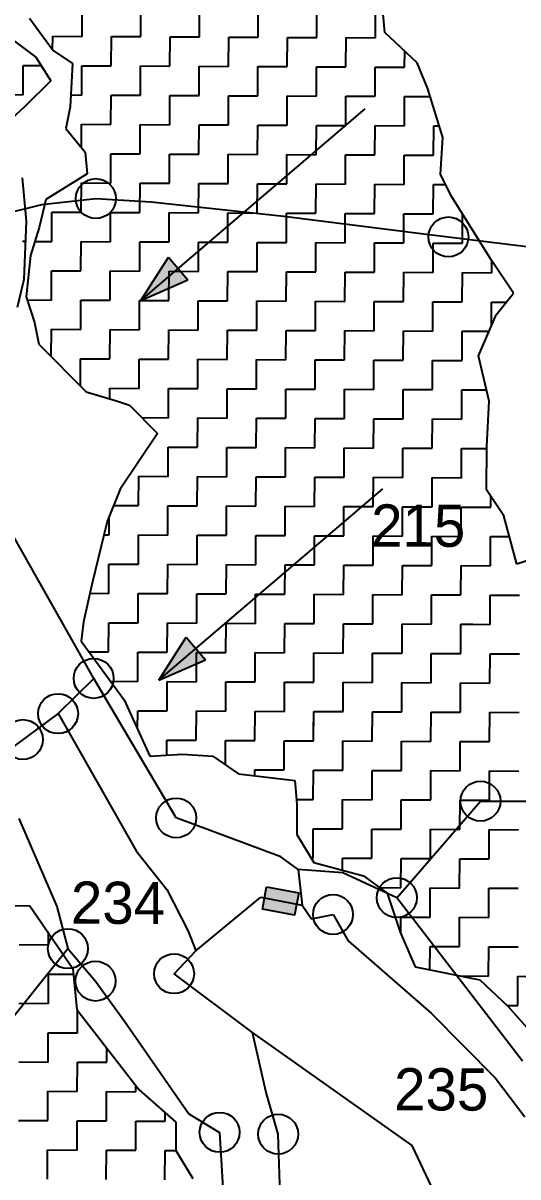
# Model space of a CAD drawing. Header units: metres. Extents: x 281411 to 286097, y 2026212 to 2030446.
# Drawn here: x 284424 to 284644, y 2029331 to 2029845 of the extents above; entities that cross this region are included whole.
import ezdxf
from ezdxf.enums import TextEntityAlignment as Align

# ---------------------------------------------------------------- set-up
doc = ezdxf.new("R2010")
doc.units = ezdxf.units.M
for name, color, linetype in [('POLY_HATCH', 12, 'Continuous'), ('POLY_PARCEL', 6, 'Continuous'), ('TEXT_PARCEL', 7, 'Continuous')]:
    doc.layers.add(name, color=color, linetype=linetype)
doc.styles.add('TEXT_MAP', font='')
doc.styles.get('TEXT_MAP').set_extended_font_data('Kruti Dev 050')

msp = doc.modelspace()

# ---------------------------------------------------------------- hatches: boundary and pattern name
h = msp.add_hatch(color=256)
h.paths.add_polyline_path([(284493.05, 2029735.29), (284488.72, 2029740.36), (284476.5, 2029721.14)])
h.paths.add_polyline_path([(284476.5, 2029721.14), (284497.38, 2029730.23), (284493.05, 2029735.29)])
h = msp.add_hatch(color=256)
h.paths.add_polyline_path([(284500.96, 2029566.18), (284496.63, 2029571.24), (284484.41, 2029552.03)])
h.paths.add_polyline_path([(284484.41, 2029552.03), (284505.29, 2029561.11), (284500.96, 2029566.18)])
msp.add_hatch(color=256).paths.add_polyline_path([(284544.82, 2029447.48), (284546.69, 2029457.35), (284532.42, 2029460.06), (284530.55, 2029450.19)])

# ---------------------------------------------------------------- linework, layer by layer
for points in [[(284476.5, 2029721.14), (284576.21, 2029806.4)], [(284476.5, 2029721.14), (284488.72, 2029740.36)], [(284488.72, 2029740.36), (284497.38, 2029730.23)], [(284476.5, 2029721.14), (284497.38, 2029730.23)], [(284484.41, 2029552.03), (284584.12, 2029637.29)], [(284484.41, 2029552.03), (284496.63, 2029571.24)], [(284496.63, 2029571.24), (284505.29, 2029561.11)], [(284484.41, 2029552.03), (284505.29, 2029561.11)]]:
    msp.add_lwpolyline(points)
msp.add_lwpolyline([(284532.42, 2029460.06), (284546.69, 2029457.35), (284544.82, 2029447.48), (284530.55, 2029450.19)], close=True)
for centre in [(284456.46, 2029766.44), (284613.24, 2029749.37), (284455.5, 2029552.84), (284439.67, 2029537.16), (284424.03, 2029525.63), (284627.48, 2029498.2), (284492.19, 2029490.73), (284590.29, 2029455.23), (284561.93, 2029447.77), (284444.04, 2029432.55), (284456.3, 2029418.12), (284491.25, 2029421.39), (284511.49, 2029350.78), (284537.51, 2029349.98)]:
    msp.add_circle(centre, 8.88)
at = {"layer": 'POLY_HATCH'}
for p, q in [((284584.93, 2029840.35), (284583.09, 2029860.55)), ((284426.94, 2029846.78), (284437.45, 2029832.32)), ((284414.38, 2029841.02), (284429.72, 2029829.42)), ((284599.29, 2029826.83), (284584.93, 2029840.35)), ((284437.45, 2029832.32), (284446.08, 2029826.51)), ((284429.72, 2029829.42), (284436.4, 2029818.81)), ((284604.05, 2029815.27), (284599.29, 2029826.83)), ((284446.08, 2029826.51), (284445.04, 2029807.29)), ((284436.4, 2029818.81), (284424.81, 2029807.33)), ((284610.73, 2029793.64), (284604.05, 2029815.27)), ((284424.81, 2029807.33), (284413.22, 2029796.8)), ((284445.04, 2029807.29), (284443.07, 2029797.68)), ((284443.07, 2029797.68), (284451.68, 2029787.07)), ((284609.69, 2029777.3), (284610.73, 2029793.64)), ((284451.68, 2029787.07), (284452.6, 2029777.45)), ((284423.71, 2029775.61), (284425.54, 2029756.37)), ((284452.6, 2029777.45), (284434.27, 2029766)), ((284614.46, 2029767.67), (284609.69, 2029777.3)), ((284434.27, 2029766), (284431.33, 2029753.51)), ((284632.6, 2029738.75), (284614.46, 2029767.67)), ((284425.54, 2029756.37), (284424.46, 2029730.42)), ((284431.33, 2029753.51), (284427.42, 2029741.03)), ((284427.42, 2029741.03), (284425.42, 2029722.77)), ((284642.16, 2029724.28), (284632.6, 2029738.75)), ((284424.46, 2029730.42), (284421.52, 2029717.94)), ((284634.42, 2029714.7), (284642.16, 2029724.28)), ((284425.42, 2029722.77), (284429.21, 2029711.22)), ((284626.64, 2029696.47), (284634.42, 2029714.7)), ((284429.21, 2029711.22), (284431.09, 2029701.6)), ((284431.09, 2029701.6), (284452.16, 2029680.35)), ((284631.36, 2029676.26), (284626.64, 2029696.47)), ((284452.16, 2029680.35), (284465.61, 2029676.45)), ((284465.61, 2029676.45), (284471.37, 2029674.5)), ((284471.37, 2029674.5), (284483.82, 2029661.94)), ((284630.31, 2029656.08), (284631.36, 2029676.26)), ((284483.82, 2029661.94), (284467.35, 2029637.02)), ((284630.22, 2029636.85), (284630.31, 2029656.08)), ((284467.35, 2029637.02), (284461.52, 2029622.63)), ((284637.86, 2029625.28), (284630.22, 2029636.85)), ((284461.52, 2029622.63), (284454.9, 2029595.31)), ((284643.67, 2029603.72), (284637.86, 2029625.28)), ((284655.23, 2029607.51), (284643.67, 2029603.72)), ((284454.9, 2029595.31), (284450.97, 2029578.02)), ((284450.97, 2029578.02), (284449.97, 2029569.37)), ((284449.97, 2029569.37), (284469.09, 2029543.33)), ((284469.09, 2029543.33), (284480.52, 2029518.28)), ((284480.52, 2029518.28), (284494.95, 2029519.18)), ((284494.95, 2029519.18), (284508.41, 2029518.16)), ((284508.41, 2029518.16), (284519.92, 2029510.41)), ((284519.92, 2029510.41), (284544.92, 2029507.42)), ((284544.92, 2029507.42), (284545.83, 2029496.84)), ((284545.83, 2029496.84), (284545.77, 2029483.38)), ((284545.77, 2029483.38), (284553.41, 2029470.85)), ((284553.41, 2029470.85), (284575.5, 2029464.98)), ((284575.5, 2029464.98), (284586.05, 2029457.24)), ((284586.05, 2029457.24), (284591.74, 2029439.91)), ((284395.3, 2029451.82), (284427.05, 2029451.68)), ((284427.05, 2029451.68), (284446.16, 2029423.71)), ((284591.74, 2029439.91), (284598.41, 2029424.5)), ((284446.16, 2029423.71), (284448, 2029405.44)), ((284598.41, 2029424.5), (284627.24, 2029418.6)), ((284627.24, 2029418.6), (284639.69, 2029407.01)), ((284639.69, 2029407.01), (284655, 2029389.63)), ((284448, 2029405.44), (284475.73, 2029369.74)), ((284475.73, 2029369.74), (284492.02, 2029355.25)), ((284492.02, 2029355.25), (284491.96, 2029342.75)), ((284491.96, 2029342.75), (284499.6, 2029330.22))]:
    msp.add_line(p, q, dxfattribs=at)
at = {"layer": 'POLY_HATCH', "linetype": 'Continuous'}
for p, q in [((284450.33, 2029838.64), (284450.39, 2029851.68)), ((284450.33, 2029838.64), (284450.39, 2029851.68)), ((284476.42, 2029838.52), (284476.48, 2029851.57)), ((284476.42, 2029838.52), (284476.48, 2029851.57)), ((284502.51, 2029838.4), (284502.57, 2029851.45)), ((284502.51, 2029838.4), (284502.57, 2029851.45)), ((284528.6, 2029838.28), (284528.66, 2029851.33)), ((284528.6, 2029838.28), (284528.66, 2029851.33)), ((284554.7, 2029838.17), (284554.76, 2029851.21)), ((284554.7, 2029838.17), (284554.76, 2029851.21)), ((284580.79, 2029838.05), (284580.85, 2029851.09)), ((284580.79, 2029838.05), (284580.85, 2029851.09)), ((284437.25, 2029832.59), (284437.28, 2029838.7)), ((284437.25, 2029832.59), (284437.28, 2029838.7)), ((284437.28, 2029838.7), (284450.33, 2029838.64)), ((284437.28, 2029838.7), (284450.33, 2029838.64)), ((284463.32, 2029825.53), (284463.37, 2029838.58)), ((284463.32, 2029825.53), (284463.37, 2029838.58)), ((284463.37, 2029838.58), (284476.42, 2029838.52)), ((284463.37, 2029838.58), (284476.42, 2029838.52)), ((284489.41, 2029825.41), (284489.47, 2029838.46)), ((284489.41, 2029825.41), (284489.47, 2029838.46)), ((284489.47, 2029838.46), (284502.51, 2029838.4)), ((284489.47, 2029838.46), (284502.51, 2029838.4)), ((284515.5, 2029825.3), (284515.56, 2029838.34)), ((284515.5, 2029825.3), (284515.56, 2029838.34)), ((284515.56, 2029838.34), (284528.6, 2029838.28)), ((284515.56, 2029838.34), (284528.6, 2029838.28)), ((284541.59, 2029825.18), (284541.65, 2029838.22)), ((284541.59, 2029825.18), (284541.65, 2029838.22)), ((284541.65, 2029838.22), (284554.7, 2029838.17)), ((284541.65, 2029838.22), (284554.7, 2029838.17)), ((284567.68, 2029825.06), (284567.74, 2029838.11)), ((284567.68, 2029825.06), (284567.74, 2029838.11)), ((284567.74, 2029838.11), (284580.79, 2029838.05)), ((284567.74, 2029838.11), (284580.79, 2029838.05)), ((284593.78, 2029824.94), (284593.81, 2029831.99)), ((284593.78, 2029824.94), (284593.81, 2029831.99)), ((284424.12, 2029812.66), (284424.18, 2029825.71)), ((284424.18, 2029825.71), (284432.08, 2029825.67)), ((284450.21, 2029812.55), (284450.27, 2029825.59)), ((284450.21, 2029812.55), (284450.27, 2029825.59)), ((284450.27, 2029825.59), (284463.32, 2029825.53)), ((284450.27, 2029825.59), (284463.32, 2029825.53)), ((284476.3, 2029812.43), (284476.36, 2029825.47)), ((284476.3, 2029812.43), (284476.36, 2029825.47)), ((284476.36, 2029825.47), (284489.41, 2029825.41)), ((284476.36, 2029825.47), (284489.41, 2029825.41)), ((284502.39, 2029812.31), (284502.45, 2029825.36)), ((284502.39, 2029812.31), (284502.45, 2029825.36)), ((284502.45, 2029825.36), (284515.5, 2029825.3)), ((284502.45, 2029825.36), (284515.5, 2029825.3)), ((284528.49, 2029812.19), (284528.55, 2029825.24)), ((284528.49, 2029812.19), (284528.55, 2029825.24)), ((284528.55, 2029825.24), (284541.59, 2029825.18)), ((284528.55, 2029825.24), (284541.59, 2029825.18)), ((284554.58, 2029812.07), (284554.64, 2029825.12)), ((284554.58, 2029812.07), (284554.64, 2029825.12)), ((284554.64, 2029825.12), (284567.68, 2029825.06)), ((284554.64, 2029825.12), (284567.68, 2029825.06)), ((284580.67, 2029811.96), (284580.73, 2029825)), ((284580.67, 2029811.96), (284580.73, 2029825)), ((284580.73, 2029825), (284593.78, 2029824.94)), ((284580.73, 2029825), (284593.78, 2029824.94)), ((284411.07, 2029812.72), (284424.12, 2029812.66)), ((284445.32, 2029812.57), (284450.21, 2029812.55)), ((284445.32, 2029812.57), (284450.21, 2029812.55)), ((284463.2, 2029799.44), (284463.26, 2029812.49)), ((284463.2, 2029799.44), (284463.26, 2029812.49)), ((284463.26, 2029812.49), (284476.3, 2029812.43)), ((284463.26, 2029812.49), (284476.3, 2029812.43)), ((284489.29, 2029799.32), (284489.35, 2029812.37)), ((284489.29, 2029799.32), (284489.35, 2029812.37)), ((284489.35, 2029812.37), (284502.39, 2029812.31)), ((284489.35, 2029812.37), (284502.39, 2029812.31)), ((284515.38, 2029799.2), (284515.44, 2029812.25)), ((284515.38, 2029799.2), (284515.44, 2029812.25)), ((284515.44, 2029812.25), (284528.49, 2029812.19)), ((284515.44, 2029812.25), (284528.49, 2029812.19)), ((284541.47, 2029799.09), (284541.53, 2029812.13)), ((284541.47, 2029799.09), (284541.53, 2029812.13)), ((284541.53, 2029812.13), (284554.58, 2029812.07)), ((284541.53, 2029812.13), (284554.58, 2029812.07)), ((284567.57, 2029798.97), (284567.62, 2029812.02)), ((284567.57, 2029798.97), (284567.62, 2029812.02)), ((284567.62, 2029812.02), (284580.67, 2029811.96)), ((284567.62, 2029812.02), (284580.67, 2029811.96)), ((284593.66, 2029798.85), (284593.72, 2029811.9)), ((284593.66, 2029798.85), (284593.72, 2029811.9)), ((284593.72, 2029811.9), (284605.11, 2029811.85)), ((284593.72, 2029811.9), (284605.11, 2029811.85)), ((284450.1, 2029789.01), (284450.15, 2029799.5)), ((284450.1, 2029789.01), (284450.15, 2029799.5)), ((284450.15, 2029799.5), (284463.2, 2029799.44)), ((284450.15, 2029799.5), (284463.2, 2029799.44)), ((284476.18, 2029786.34), (284476.24, 2029799.38)), ((284476.18, 2029786.34), (284476.24, 2029799.38)), ((284476.24, 2029799.38), (284489.29, 2029799.32)), ((284476.24, 2029799.38), (284489.29, 2029799.32)), ((284502.28, 2029786.22), (284502.34, 2029799.26)), ((284502.28, 2029786.22), (284502.34, 2029799.26)), ((284502.34, 2029799.26), (284515.38, 2029799.2)), ((284502.34, 2029799.26), (284515.38, 2029799.2)), ((284528.37, 2029786.1), (284528.43, 2029799.15)), ((284528.37, 2029786.1), (284528.43, 2029799.15)), ((284528.43, 2029799.15), (284541.47, 2029799.09)), ((284528.43, 2029799.15), (284541.47, 2029799.09)), ((284554.46, 2029785.98), (284554.52, 2029799.03)), ((284554.46, 2029785.98), (284554.52, 2029799.03)), ((284554.52, 2029799.03), (284567.57, 2029798.97)), ((284554.52, 2029799.03), (284567.57, 2029798.97)), ((284580.55, 2029785.86), (284580.61, 2029798.91)), ((284580.55, 2029785.86), (284580.61, 2029798.91)), ((284580.61, 2029798.91), (284593.66, 2029798.85)), ((284580.61, 2029798.91), (284593.66, 2029798.85)), ((284606.64, 2029785.75), (284606.7, 2029798.79)), ((284606.64, 2029785.75), (284606.7, 2029798.79)), ((284606.7, 2029798.79), (284609.14, 2029798.78)), ((284606.7, 2029798.79), (284609.14, 2029798.78)), ((284463.08, 2029773.35), (284463.14, 2029786.39)), ((284463.08, 2029773.35), (284463.14, 2029786.39)), ((284463.14, 2029786.39), (284476.18, 2029786.34)), ((284463.14, 2029786.39), (284476.18, 2029786.34)), ((284489.17, 2029773.23), (284489.23, 2029786.28)), ((284489.17, 2029773.23), (284489.23, 2029786.28)), ((284489.23, 2029786.28), (284502.28, 2029786.22)), ((284489.23, 2029786.28), (284502.28, 2029786.22)), ((284515.26, 2029773.11), (284515.32, 2029786.16)), ((284515.26, 2029773.11), (284515.32, 2029786.16)), ((284515.32, 2029786.16), (284528.37, 2029786.1)), ((284515.32, 2029786.16), (284528.37, 2029786.1)), ((284541.36, 2029772.99), (284541.41, 2029786.04)), ((284541.36, 2029772.99), (284541.41, 2029786.04)), ((284541.41, 2029786.04), (284554.46, 2029785.98)), ((284541.41, 2029786.04), (284554.46, 2029785.98)), ((284567.45, 2029772.88), (284567.51, 2029785.92)), ((284567.45, 2029772.88), (284567.51, 2029785.92)), ((284567.51, 2029785.92), (284580.55, 2029785.86)), ((284567.51, 2029785.92), (284580.55, 2029785.86)), ((284593.54, 2029772.76), (284593.6, 2029785.81)), ((284593.54, 2029772.76), (284593.6, 2029785.81)), ((284593.6, 2029785.81), (284606.64, 2029785.75)), ((284593.6, 2029785.81), (284606.64, 2029785.75)), ((284449.97, 2029760.36), (284450.03, 2029773.41)), ((284449.97, 2029760.36), (284450.03, 2029773.41)), ((284450.03, 2029773.41), (284463.08, 2029773.35)), ((284450.03, 2029773.41), (284463.08, 2029773.35)), ((284476.07, 2029760.24), (284476.13, 2029773.29)), ((284476.07, 2029760.24), (284476.13, 2029773.29)), ((284476.13, 2029773.29), (284489.17, 2029773.23)), ((284476.13, 2029773.29), (284489.17, 2029773.23)), ((284502.16, 2029760.13), (284502.22, 2029773.17)), ((284502.16, 2029760.13), (284502.22, 2029773.17)), ((284502.22, 2029773.17), (284515.26, 2029773.11)), ((284502.22, 2029773.17), (284515.26, 2029773.11)), ((284528.25, 2029760.01), (284528.31, 2029773.05)), ((284528.25, 2029760.01), (284528.31, 2029773.05)), ((284528.31, 2029773.05), (284541.36, 2029772.99)), ((284528.31, 2029773.05), (284541.36, 2029772.99)), ((284554.34, 2029759.89), (284554.4, 2029772.94)), ((284554.34, 2029759.89), (284554.4, 2029772.94)), ((284554.4, 2029772.94), (284567.45, 2029772.88)), ((284554.4, 2029772.94), (284567.45, 2029772.88)), ((284580.43, 2029759.77), (284580.49, 2029772.82)), ((284580.43, 2029759.77), (284580.49, 2029772.82)), ((284580.49, 2029772.82), (284593.54, 2029772.76)), ((284580.49, 2029772.82), (284593.54, 2029772.76)), ((284606.53, 2029759.65), (284606.59, 2029772.7)), ((284606.53, 2029759.65), (284606.59, 2029772.7)), ((284606.59, 2029772.7), (284611.98, 2029772.68)), ((284606.59, 2029772.7), (284611.98, 2029772.68)), ((284436.87, 2029747.37), (284436.93, 2029760.42)), ((284436.87, 2029747.37), (284436.93, 2029760.42)), ((284436.93, 2029760.42), (284449.97, 2029760.36)), ((284436.93, 2029760.42), (284449.97, 2029760.36)), ((284462.96, 2029747.26), (284463.02, 2029760.3)), ((284462.96, 2029747.26), (284463.02, 2029760.3)), ((284463.02, 2029760.3), (284476.07, 2029760.24)), ((284463.02, 2029760.3), (284476.07, 2029760.24)), ((284489.05, 2029747.14), (284489.11, 2029760.18)), ((284489.05, 2029747.14), (284489.11, 2029760.18)), ((284489.11, 2029760.18), (284502.16, 2029760.13)), ((284489.11, 2029760.18), (284502.16, 2029760.13)), ((284515.15, 2029747.02), (284515.2, 2029760.07)), ((284515.15, 2029747.02), (284515.2, 2029760.07)), ((284515.2, 2029760.07), (284528.25, 2029760.01)), ((284515.2, 2029760.07), (284528.25, 2029760.01)), ((284541.24, 2029746.9), (284541.3, 2029759.95)), ((284541.24, 2029746.9), (284541.3, 2029759.95)), ((284541.3, 2029759.95), (284554.34, 2029759.89)), ((284541.3, 2029759.95), (284554.34, 2029759.89)), ((284567.33, 2029746.79), (284567.39, 2029759.83)), ((284567.33, 2029746.79), (284567.39, 2029759.83)), ((284567.39, 2029759.83), (284580.43, 2029759.77)), ((284567.39, 2029759.83), (284580.43, 2029759.77)), ((284593.42, 2029746.67), (284593.48, 2029759.71)), ((284593.42, 2029746.67), (284593.48, 2029759.71)), ((284593.48, 2029759.71), (284606.53, 2029759.65)), ((284593.48, 2029759.71), (284606.53, 2029759.65)), ((284619.51, 2029746.55), (284619.57, 2029759.52)), ((284619.51, 2029746.55), (284619.57, 2029759.52)), ((284423.82, 2029747.43), (284425.17, 2029747.43)), ((284429.42, 2029747.41), (284436.87, 2029747.37)), ((284429.42, 2029747.41), (284436.87, 2029747.37)), ((284449.86, 2029734.27), (284449.92, 2029747.32)), ((284449.86, 2029734.27), (284449.92, 2029747.32)), ((284449.92, 2029747.32), (284462.96, 2029747.26)), ((284449.92, 2029747.32), (284462.96, 2029747.26)), ((284475.95, 2029734.15), (284476.01, 2029747.2)), ((284475.95, 2029734.15), (284476.01, 2029747.2)), ((284476.01, 2029747.2), (284489.05, 2029747.14)), ((284476.01, 2029747.2), (284489.05, 2029747.14)), ((284502.04, 2029734.03), (284502.1, 2029747.08)), ((284502.04, 2029734.03), (284502.1, 2029747.08)), ((284502.1, 2029747.08), (284515.15, 2029747.02)), ((284502.1, 2029747.08), (284515.15, 2029747.02)), ((284528.13, 2029733.92), (284528.19, 2029746.96)), ((284528.13, 2029733.92), (284528.19, 2029746.96)), ((284528.19, 2029746.96), (284541.24, 2029746.9)), ((284528.19, 2029746.96), (284541.24, 2029746.9)), ((284554.23, 2029733.8), (284554.28, 2029746.84)), ((284554.23, 2029733.8), (284554.28, 2029746.84)), ((284554.28, 2029746.84), (284567.33, 2029746.79)), ((284554.28, 2029746.84), (284567.33, 2029746.79)), ((284580.32, 2029733.68), (284580.38, 2029746.73)), ((284580.32, 2029733.68), (284580.38, 2029746.73)), ((284580.38, 2029746.73), (284593.42, 2029746.67)), ((284580.38, 2029746.73), (284593.42, 2029746.67)), ((284606.41, 2029733.56), (284606.47, 2029746.61)), ((284606.41, 2029733.56), (284606.47, 2029746.61)), ((284606.47, 2029746.61), (284619.51, 2029746.55)), ((284606.47, 2029746.61), (284619.51, 2029746.55)), ((284632.5, 2029733.44), (284632.53, 2029738.87)), ((284632.5, 2029733.44), (284632.53, 2029738.87)), ((284436.75, 2029721.28), (284436.81, 2029734.33)), ((284436.75, 2029721.28), (284436.81, 2029734.33)), ((284436.81, 2029734.33), (284449.86, 2029734.27)), ((284436.81, 2029734.33), (284449.86, 2029734.27)), ((284462.84, 2029721.16), (284462.9, 2029734.21)), ((284462.84, 2029721.16), (284462.9, 2029734.21)), ((284462.9, 2029734.21), (284475.95, 2029734.15)), ((284462.9, 2029734.21), (284475.95, 2029734.15)), ((284488.94, 2029721.05), (284489, 2029734.09)), ((284488.94, 2029721.05), (284489, 2029734.09)), ((284489, 2029734.09), (284502.04, 2029734.03)), ((284489, 2029734.09), (284502.04, 2029734.03)), ((284515.03, 2029720.93), (284515.09, 2029733.97)), ((284515.03, 2029720.93), (284515.09, 2029733.97)), ((284515.09, 2029733.97), (284528.13, 2029733.92)), ((284515.09, 2029733.97), (284528.13, 2029733.92)), ((284541.12, 2029720.81), (284541.18, 2029733.86)), ((284541.12, 2029720.81), (284541.18, 2029733.86)), ((284541.18, 2029733.86), (284554.23, 2029733.8)), ((284541.18, 2029733.86), (284554.23, 2029733.8)), ((284567.21, 2029720.69), (284567.27, 2029733.74)), ((284567.21, 2029720.69), (284567.27, 2029733.74)), ((284567.27, 2029733.74), (284580.32, 2029733.68)), ((284567.27, 2029733.74), (284580.32, 2029733.68)), ((284593.3, 2029720.58), (284593.36, 2029733.62)), ((284593.3, 2029720.58), (284593.36, 2029733.62)), ((284593.36, 2029733.62), (284606.41, 2029733.56)), ((284593.36, 2029733.62), (284606.41, 2029733.56)), ((284619.4, 2029720.46), (284619.45, 2029733.5)), ((284619.4, 2029720.46), (284619.45, 2029733.5)), ((284619.45, 2029733.5), (284632.5, 2029733.44)), ((284619.45, 2029733.5), (284632.5, 2029733.44)), ((284425.89, 2029721.33), (284436.75, 2029721.28)), ((284425.89, 2029721.33), (284436.75, 2029721.28)), ((284449.74, 2029708.18), (284449.8, 2029721.22)), ((284449.74, 2029708.18), (284449.8, 2029721.22)), ((284449.8, 2029721.22), (284462.84, 2029721.16)), ((284449.8, 2029721.22), (284462.84, 2029721.16)), ((284475.83, 2029708.06), (284475.89, 2029721.11)), ((284475.83, 2029708.06), (284475.89, 2029721.11)), ((284475.89, 2029721.11), (284488.94, 2029721.05)), ((284475.89, 2029721.11), (284488.94, 2029721.05)), ((284501.92, 2029707.94), (284501.98, 2029720.99)), ((284501.92, 2029707.94), (284501.98, 2029720.99)), ((284501.98, 2029720.99), (284515.03, 2029720.93)), ((284501.98, 2029720.99), (284515.03, 2029720.93)), ((284528.02, 2029707.82), (284528.07, 2029720.87)), ((284528.02, 2029707.82), (284528.07, 2029720.87)), ((284528.07, 2029720.87), (284541.12, 2029720.81)), ((284528.07, 2029720.87), (284541.12, 2029720.81)), ((284554.11, 2029707.71), (284554.17, 2029720.75)), ((284554.11, 2029707.71), (284554.17, 2029720.75)), ((284554.17, 2029720.75), (284567.21, 2029720.69)), ((284554.17, 2029720.75), (284567.21, 2029720.69)), ((284580.2, 2029707.59), (284580.26, 2029720.63)), ((284580.2, 2029707.59), (284580.26, 2029720.63)), ((284580.26, 2029720.63), (284593.3, 2029720.58)), ((284580.26, 2029720.63), (284593.3, 2029720.58)), ((284606.29, 2029707.47), (284606.35, 2029720.52)), ((284606.29, 2029707.47), (284606.35, 2029720.52)), ((284606.35, 2029720.52), (284619.4, 2029720.46)), ((284606.35, 2029720.52), (284619.4, 2029720.46)), ((284632.39, 2029709.96), (284632.44, 2029720.4)), ((284632.39, 2029709.96), (284632.44, 2029720.4)), ((284632.44, 2029720.4), (284639, 2029720.37)), ((284632.44, 2029720.4), (284639, 2029720.37)), ((284436.64, 2029696.01), (284436.69, 2029708.24)), ((284436.64, 2029696.01), (284436.69, 2029708.24)), ((284436.69, 2029708.24), (284449.74, 2029708.18)), ((284436.69, 2029708.24), (284449.74, 2029708.18)), ((284462.73, 2029695.07), (284462.79, 2029708.12)), ((284462.73, 2029695.07), (284462.79, 2029708.12)), ((284462.79, 2029708.12), (284475.83, 2029708.06)), ((284462.79, 2029708.12), (284475.83, 2029708.06)), ((284488.82, 2029694.95), (284488.88, 2029708)), ((284488.82, 2029694.95), (284488.88, 2029708)), ((284488.88, 2029708), (284501.92, 2029707.94)), ((284488.88, 2029708), (284501.92, 2029707.94)), ((284514.91, 2029694.84), (284514.97, 2029707.88)), ((284514.91, 2029694.84), (284514.97, 2029707.88)), ((284514.97, 2029707.88), (284528.02, 2029707.82)), ((284514.97, 2029707.88), (284528.02, 2029707.82)), ((284541, 2029694.72), (284541.06, 2029707.76)), ((284541, 2029694.72), (284541.06, 2029707.76)), ((284541.06, 2029707.76), (284554.11, 2029707.71)), ((284541.06, 2029707.76), (284554.11, 2029707.71)), ((284567.09, 2029694.6), (284567.15, 2029707.65)), ((284567.09, 2029694.6), (284567.15, 2029707.65)), ((284567.15, 2029707.65), (284580.2, 2029707.59)), ((284567.15, 2029707.65), (284580.2, 2029707.59)), ((284593.19, 2029694.48), (284593.25, 2029707.53)), ((284593.19, 2029694.48), (284593.25, 2029707.53)), ((284593.25, 2029707.53), (284606.29, 2029707.47)), ((284593.25, 2029707.53), (284606.29, 2029707.47)), ((284619.28, 2029694.37), (284619.34, 2029707.41)), ((284619.28, 2029694.37), (284619.34, 2029707.41)), ((284619.34, 2029707.41), (284631.29, 2029707.36)), ((284619.34, 2029707.41), (284631.29, 2029707.36)), ((284449.63, 2029682.91), (284449.68, 2029695.13)), ((284449.63, 2029682.91), (284449.68, 2029695.13)), ((284449.68, 2029695.13), (284462.73, 2029695.07)), ((284449.68, 2029695.13), (284462.73, 2029695.07)), ((284475.71, 2029681.97), (284475.77, 2029695.01)), ((284475.71, 2029681.97), (284475.77, 2029695.01)), ((284475.77, 2029695.01), (284488.82, 2029694.95)), ((284475.77, 2029695.01), (284488.82, 2029694.95)), ((284501.81, 2029681.85), (284501.86, 2029694.9)), ((284501.81, 2029681.85), (284501.86, 2029694.9)), ((284501.86, 2029694.9), (284514.91, 2029694.84)), ((284501.86, 2029694.9), (284514.91, 2029694.84)), ((284527.9, 2029681.73), (284527.96, 2029694.78)), ((284527.9, 2029681.73), (284527.96, 2029694.78)), ((284527.96, 2029694.78), (284541, 2029694.72)), ((284527.96, 2029694.78), (284541, 2029694.72)), ((284553.99, 2029681.61), (284554.05, 2029694.66)), ((284553.99, 2029681.61), (284554.05, 2029694.66)), ((284554.05, 2029694.66), (284567.09, 2029694.6)), ((284554.05, 2029694.66), (284567.09, 2029694.6)), ((284580.08, 2029681.5), (284580.14, 2029694.54)), ((284580.08, 2029681.5), (284580.14, 2029694.54)), ((284580.14, 2029694.54), (284593.19, 2029694.48)), ((284580.14, 2029694.54), (284593.19, 2029694.48)), ((284606.17, 2029681.38), (284606.23, 2029694.42)), ((284606.17, 2029681.38), (284606.23, 2029694.42)), ((284606.23, 2029694.42), (284619.28, 2029694.37)), ((284606.23, 2029694.42), (284619.28, 2029694.37)), ((284462.65, 2029677.31), (284462.67, 2029682.03)), ((284462.65, 2029677.31), (284462.67, 2029682.03)), ((284462.67, 2029682.03), (284475.71, 2029681.97)), ((284462.67, 2029682.03), (284475.71, 2029681.97)), ((284488.7, 2029668.86), (284488.76, 2029681.91)), ((284488.7, 2029668.86), (284488.76, 2029681.91)), ((284488.76, 2029681.91), (284501.81, 2029681.85)), ((284488.76, 2029681.91), (284501.81, 2029681.85)), ((284514.79, 2029668.74), (284514.85, 2029681.79)), ((284514.79, 2029668.74), (284514.85, 2029681.79)), ((284514.85, 2029681.79), (284527.9, 2029681.73)), ((284514.85, 2029681.79), (284527.9, 2029681.73)), ((284540.88, 2029668.63), (284540.94, 2029681.67)), ((284540.88, 2029668.63), (284540.94, 2029681.67)), ((284540.94, 2029681.67), (284553.99, 2029681.61)), ((284540.94, 2029681.67), (284553.99, 2029681.61)), ((284566.98, 2029668.51), (284567.04, 2029681.56)), ((284566.98, 2029668.51), (284567.04, 2029681.56)), ((284567.04, 2029681.56), (284580.08, 2029681.5)), ((284567.04, 2029681.56), (284580.08, 2029681.5)), ((284593.07, 2029668.39), (284593.13, 2029681.44)), ((284593.07, 2029668.39), (284593.13, 2029681.44)), ((284593.13, 2029681.44), (284606.17, 2029681.38)), ((284593.13, 2029681.44), (284606.17, 2029681.38)), ((284619.16, 2029668.27), (284619.22, 2029681.32)), ((284619.16, 2029668.27), (284619.22, 2029681.32)), ((284619.22, 2029681.32), (284630.19, 2029681.27)), ((284619.22, 2029681.32), (284630.19, 2029681.27)), ((284476.9, 2029668.92), (284488.7, 2029668.86)), ((284476.9, 2029668.92), (284488.7, 2029668.86)), ((284501.69, 2029655.76), (284501.75, 2029668.8)), ((284501.69, 2029655.76), (284501.75, 2029668.8)), ((284501.75, 2029668.8), (284514.79, 2029668.74)), ((284501.75, 2029668.8), (284514.79, 2029668.74)), ((284527.78, 2029655.64), (284527.84, 2029668.69)), ((284527.78, 2029655.64), (284527.84, 2029668.69)), ((284527.84, 2029668.69), (284540.88, 2029668.63)), ((284527.84, 2029668.69), (284540.88, 2029668.63)), ((284553.87, 2029655.52), (284553.93, 2029668.57)), ((284553.87, 2029655.52), (284553.93, 2029668.57)), ((284553.93, 2029668.57), (284566.98, 2029668.51)), ((284553.93, 2029668.57), (284566.98, 2029668.51)), ((284579.96, 2029655.4), (284580.02, 2029668.45)), ((284579.96, 2029655.4), (284580.02, 2029668.45)), ((284580.02, 2029668.45), (284593.07, 2029668.39)), ((284580.02, 2029668.45), (284593.07, 2029668.39)), ((284606.06, 2029655.29), (284606.11, 2029668.33)), ((284606.06, 2029655.29), (284606.11, 2029668.33)), ((284606.11, 2029668.33), (284619.16, 2029668.27)), ((284606.11, 2029668.33), (284619.16, 2029668.27)), ((284488.58, 2029642.77), (284488.64, 2029655.82)), ((284488.58, 2029642.77), (284488.64, 2029655.82)), ((284488.64, 2029655.82), (284501.69, 2029655.76)), ((284488.64, 2029655.82), (284501.69, 2029655.76)), ((284514.67, 2029642.65), (284514.73, 2029655.7)), ((284514.67, 2029642.65), (284514.73, 2029655.7)), ((284514.73, 2029655.7), (284527.78, 2029655.64)), ((284514.73, 2029655.7), (284527.78, 2029655.64)), ((284540.77, 2029642.54), (284540.83, 2029655.58)), ((284540.77, 2029642.54), (284540.83, 2029655.58)), ((284540.83, 2029655.58), (284553.87, 2029655.52)), ((284540.83, 2029655.58), (284553.87, 2029655.52)), ((284566.86, 2029642.42), (284566.92, 2029655.46)), ((284566.86, 2029642.42), (284566.92, 2029655.46)), ((284566.92, 2029655.46), (284579.96, 2029655.4)), ((284566.92, 2029655.46), (284579.96, 2029655.4)), ((284592.95, 2029642.3), (284593.01, 2029655.35)), ((284592.95, 2029642.3), (284593.01, 2029655.35)), ((284593.01, 2029655.35), (284606.06, 2029655.29)), ((284593.01, 2029655.35), (284606.06, 2029655.29)), ((284619.04, 2029642.18), (284619.1, 2029655.23)), ((284619.04, 2029642.18), (284619.1, 2029655.23)), ((284619.1, 2029655.23), (284630.3, 2029655.18)), ((284619.1, 2029655.23), (284630.3, 2029655.18)), ((284475.48, 2029629.78), (284475.54, 2029642.83)), ((284475.48, 2029629.78), (284475.54, 2029642.83)), ((284475.54, 2029642.83), (284488.58, 2029642.77)), ((284475.54, 2029642.83), (284488.58, 2029642.77)), ((284501.57, 2029629.67), (284501.63, 2029642.71)), ((284501.57, 2029629.67), (284501.63, 2029642.71)), ((284501.63, 2029642.71), (284514.67, 2029642.65)), ((284501.63, 2029642.71), (284514.67, 2029642.65)), ((284527.66, 2029629.55), (284527.72, 2029642.59)), ((284527.66, 2029629.55), (284527.72, 2029642.59)), ((284527.72, 2029642.59), (284540.77, 2029642.54)), ((284527.72, 2029642.59), (284540.77, 2029642.54)), ((284553.75, 2029629.43), (284553.81, 2029642.48)), ((284553.75, 2029629.43), (284553.81, 2029642.48)), ((284553.81, 2029642.48), (284566.86, 2029642.42)), ((284553.81, 2029642.48), (284566.86, 2029642.42)), ((284579.85, 2029629.31), (284579.9, 2029642.36)), ((284579.85, 2029629.31), (284579.9, 2029642.36)), ((284579.9, 2029642.36), (284592.95, 2029642.3)), ((284579.9, 2029642.36), (284592.95, 2029642.3)), ((284605.94, 2029629.19), (284606, 2029642.24)), ((284605.94, 2029629.19), (284606, 2029642.24)), ((284606, 2029642.24), (284619.04, 2029642.18)), ((284606, 2029642.24), (284619.04, 2029642.18)), ((284632.03, 2029629.08), (284632.05, 2029634.08)), ((284632.03, 2029629.08), (284632.05, 2029634.08)), ((284464.44, 2029629.83), (284475.48, 2029629.78)), ((284464.44, 2029629.83), (284475.48, 2029629.78)), ((284488.46, 2029616.68), (284488.52, 2029629.72)), ((284488.46, 2029616.68), (284488.52, 2029629.72)), ((284488.52, 2029629.72), (284501.57, 2029629.67)), ((284488.52, 2029629.72), (284501.57, 2029629.67)), ((284514.56, 2029616.56), (284514.62, 2029629.61)), ((284514.56, 2029616.56), (284514.62, 2029629.61)), ((284514.62, 2029629.61), (284527.66, 2029629.55)), ((284514.62, 2029629.61), (284527.66, 2029629.55)), ((284540.65, 2029616.44), (284540.71, 2029629.49)), ((284540.65, 2029616.44), (284540.71, 2029629.49)), ((284540.71, 2029629.49), (284553.75, 2029629.43)), ((284540.71, 2029629.49), (284553.75, 2029629.43)), ((284566.74, 2029616.33), (284566.8, 2029629.37)), ((284566.74, 2029616.33), (284566.8, 2029629.37)), ((284566.8, 2029629.37), (284579.85, 2029629.31)), ((284566.8, 2029629.37), (284579.85, 2029629.31)), ((284592.83, 2029616.21), (284592.89, 2029629.25)), ((284592.83, 2029616.21), (284592.89, 2029629.25)), ((284592.89, 2029629.25), (284605.94, 2029629.19)), ((284592.89, 2029629.25), (284605.94, 2029629.19)), ((284618.92, 2029616.09), (284618.98, 2029629.14)), ((284618.92, 2029616.09), (284618.98, 2029629.14)), ((284618.98, 2029629.14), (284632.03, 2029629.08)), ((284618.98, 2029629.14), (284632.03, 2029629.08)), ((284462.37, 2029616.8), (284462.41, 2029624.83)), ((284462.37, 2029616.8), (284462.41, 2029624.83)), ((284460.11, 2029616.81), (284462.37, 2029616.8)), ((284460.11, 2029616.81), (284462.37, 2029616.8)), ((284475.36, 2029603.69), (284475.42, 2029616.74)), ((284475.36, 2029603.69), (284475.42, 2029616.74)), ((284475.42, 2029616.74), (284488.46, 2029616.68)), ((284475.42, 2029616.74), (284488.46, 2029616.68)), ((284501.45, 2029603.57), (284501.51, 2029616.62)), ((284501.45, 2029603.57), (284501.51, 2029616.62)), ((284501.51, 2029616.62), (284514.56, 2029616.56)), ((284501.51, 2029616.62), (284514.56, 2029616.56)), ((284527.54, 2029603.46), (284527.6, 2029616.5)), ((284527.54, 2029603.46), (284527.6, 2029616.5)), ((284527.6, 2029616.5), (284540.65, 2029616.44)), ((284527.6, 2029616.5), (284540.65, 2029616.44)), ((284553.64, 2029603.34), (284553.69, 2029616.38)), ((284553.64, 2029603.34), (284553.69, 2029616.38)), ((284553.69, 2029616.38), (284566.74, 2029616.33)), ((284553.69, 2029616.38), (284566.74, 2029616.33)), ((284579.73, 2029603.22), (284579.79, 2029616.27)), ((284579.73, 2029603.22), (284579.79, 2029616.27)), ((284579.79, 2029616.27), (284592.83, 2029616.21)), ((284579.79, 2029616.27), (284592.83, 2029616.21)), ((284605.82, 2029603.1), (284605.88, 2029616.15)), ((284605.82, 2029603.1), (284605.88, 2029616.15)), ((284605.88, 2029616.15), (284618.92, 2029616.09)), ((284605.88, 2029616.15), (284618.92, 2029616.09)), ((284631.91, 2029602.98), (284631.97, 2029616.03)), ((284631.91, 2029602.98), (284631.97, 2029616.03)), ((284631.97, 2029616.03), (284640.37, 2029615.99)), ((284631.97, 2029616.03), (284640.37, 2029615.99)), ((284462.26, 2029590.7), (284462.31, 2029603.75)), ((284462.26, 2029590.7), (284462.31, 2029603.75)), ((284462.31, 2029603.75), (284475.36, 2029603.69)), ((284462.31, 2029603.75), (284475.36, 2029603.69)), ((284488.35, 2029590.59), (284488.41, 2029603.63)), ((284488.35, 2029590.59), (284488.41, 2029603.63)), ((284488.41, 2029603.63), (284501.45, 2029603.57)), ((284488.41, 2029603.63), (284501.45, 2029603.57)), ((284514.44, 2029590.47), (284514.5, 2029603.51)), ((284514.44, 2029590.47), (284514.5, 2029603.51)), ((284514.5, 2029603.51), (284527.54, 2029603.46)), ((284514.5, 2029603.51), (284527.54, 2029603.46)), ((284540.53, 2029590.35), (284540.59, 2029603.4)), ((284540.53, 2029590.35), (284540.59, 2029603.4)), ((284540.59, 2029603.4), (284553.64, 2029603.34)), ((284540.59, 2029603.4), (284553.64, 2029603.34)), ((284566.62, 2029590.23), (284566.68, 2029603.28)), ((284566.62, 2029590.23), (284566.68, 2029603.28)), ((284566.68, 2029603.28), (284579.73, 2029603.22)), ((284566.68, 2029603.28), (284579.73, 2029603.22)), ((284592.71, 2029590.12), (284592.77, 2029603.16)), ((284592.71, 2029590.12), (284592.77, 2029603.16)), ((284592.77, 2029603.16), (284605.82, 2029603.1)), ((284592.77, 2029603.16), (284605.82, 2029603.1)), ((284618.81, 2029590), (284618.87, 2029603.04)), ((284618.81, 2029590), (284618.87, 2029603.04)), ((284618.87, 2029603.04), (284631.91, 2029602.98)), ((284618.87, 2029603.04), (284631.91, 2029602.98)), ((284453.86, 2029590.74), (284462.26, 2029590.7)), ((284453.86, 2029590.74), (284462.26, 2029590.7)), ((284475.24, 2029577.6), (284475.3, 2029590.65)), ((284475.24, 2029577.6), (284475.3, 2029590.65)), ((284475.3, 2029590.65), (284488.35, 2029590.59)), ((284475.3, 2029590.65), (284488.35, 2029590.59)), ((284501.33, 2029577.48), (284501.39, 2029590.53)), ((284501.33, 2029577.48), (284501.39, 2029590.53)), ((284501.39, 2029590.53), (284514.44, 2029590.47)), ((284501.39, 2029590.53), (284514.44, 2029590.47)), ((284527.43, 2029577.36), (284527.49, 2029590.41)), ((284527.43, 2029577.36), (284527.49, 2029590.41)), ((284527.49, 2029590.41), (284540.53, 2029590.35)), ((284527.49, 2029590.41), (284540.53, 2029590.35)), ((284553.52, 2029577.25), (284553.58, 2029590.29)), ((284553.52, 2029577.25), (284553.58, 2029590.29)), ((284553.58, 2029590.29), (284566.62, 2029590.23)), ((284553.58, 2029590.29), (284566.62, 2029590.23)), ((284579.61, 2029577.13), (284579.67, 2029590.17)), ((284579.61, 2029577.13), (284579.67, 2029590.17)), ((284579.67, 2029590.17), (284592.71, 2029590.12)), ((284579.67, 2029590.17), (284592.71, 2029590.12)), ((284605.7, 2029577.01), (284605.76, 2029590.06)), ((284605.7, 2029577.01), (284605.76, 2029590.06)), ((284605.76, 2029590.06), (284618.81, 2029590)), ((284605.76, 2029590.06), (284618.81, 2029590)), ((284631.79, 2029576.89), (284631.85, 2029589.94)), ((284631.82, 2029582.17), (284631.85, 2029589.94)), ((284631.85, 2029589.94), (284643.15, 2029589.89)), ((284631.85, 2029589.94), (284644.9, 2029589.88)), ((284643.15, 2029589.89), (284644.9, 2029589.88)), ((284631.79, 2029576.89), (284631.82, 2029582.17)), ((284462.14, 2029564.61), (284462.2, 2029577.66)), ((284462.14, 2029564.61), (284462.2, 2029577.66)), ((284462.2, 2029577.66), (284475.24, 2029577.6)), ((284462.2, 2029577.66), (284475.24, 2029577.6)), ((284488.23, 2029564.49), (284488.29, 2029577.54)), ((284488.23, 2029564.49), (284488.29, 2029577.54)), ((284488.29, 2029577.54), (284501.33, 2029577.48)), ((284488.29, 2029577.54), (284501.33, 2029577.48)), ((284514.32, 2029564.38), (284514.38, 2029577.42)), ((284514.32, 2029564.38), (284514.38, 2029577.42)), ((284514.38, 2029577.42), (284527.43, 2029577.36)), ((284514.38, 2029577.42), (284527.43, 2029577.36)), ((284540.41, 2029564.26), (284540.47, 2029577.31)), ((284540.41, 2029564.26), (284540.47, 2029577.31)), ((284540.47, 2029577.31), (284553.52, 2029577.25)), ((284540.47, 2029577.31), (284553.52, 2029577.25)), ((284566.51, 2029564.14), (284566.56, 2029577.19)), ((284566.51, 2029564.14), (284566.56, 2029577.19)), ((284566.56, 2029577.19), (284579.61, 2029577.13)), ((284566.56, 2029577.19), (284579.61, 2029577.13)), ((284592.6, 2029564.02), (284592.66, 2029577.07)), ((284592.6, 2029564.02), (284592.66, 2029577.07)), ((284592.66, 2029577.07), (284605.7, 2029577.01)), ((284592.66, 2029577.07), (284605.7, 2029577.01)), ((284618.69, 2029563.91), (284618.75, 2029576.95)), ((284618.73, 2029573.27), (284618.75, 2029576.95)), ((284618.75, 2029576.95), (284624.11, 2029576.93)), ((284618.75, 2029576.95), (284631.79, 2029576.89)), ((284624.11, 2029576.93), (284631.79, 2029576.89)), ((284618.69, 2029563.91), (284618.73, 2029573.27)), ((284453.44, 2029564.65), (284462.14, 2029564.61)), ((284453.44, 2029564.65), (284462.14, 2029564.61)), ((284475.12, 2029551.51), (284475.18, 2029564.55)), ((284475.12, 2029551.51), (284475.18, 2029564.55)), ((284475.18, 2029564.55), (284488.23, 2029564.49)), ((284475.18, 2029564.55), (284488.23, 2029564.49)), ((284501.22, 2029551.39), (284501.28, 2029564.44)), ((284501.22, 2029551.39), (284501.28, 2029564.44)), ((284501.28, 2029564.44), (284514.32, 2029564.38)), ((284501.28, 2029564.44), (284514.32, 2029564.38)), ((284527.31, 2029551.27), (284527.37, 2029564.32)), ((284527.31, 2029551.27), (284527.37, 2029564.32)), ((284527.37, 2029564.32), (284540.41, 2029564.26)), ((284527.37, 2029564.32), (284540.41, 2029564.26)), ((284553.4, 2029551.15), (284553.46, 2029564.2)), ((284553.4, 2029551.15), (284553.46, 2029564.2)), ((284553.46, 2029564.2), (284566.51, 2029564.14)), ((284553.46, 2029564.2), (284566.51, 2029564.14)), ((284579.49, 2029551.04), (284579.55, 2029564.08)), ((284579.49, 2029551.04), (284579.55, 2029564.08)), ((284579.55, 2029564.08), (284592.6, 2029564.02)), ((284579.55, 2029564.08), (284592.6, 2029564.02)), ((284605.58, 2029550.92), (284605.64, 2029563.96)), ((284605.58, 2029550.92), (284605.64, 2029563.96)), ((284605.64, 2029563.96), (284618.69, 2029563.91)), ((284605.64, 2029563.96), (284618.69, 2029563.91)), ((284631.68, 2029550.8), (284631.74, 2029563.85)), ((284631.68, 2029550.8), (284631.74, 2029563.85)), ((284631.74, 2029563.85), (284644.78, 2029563.79)), ((284631.74, 2029563.85), (284644.78, 2029563.79)), ((284463.05, 2029551.56), (284475.12, 2029551.51)), ((284463.05, 2029551.56), (284475.12, 2029551.51)), ((284488.11, 2029538.4), (284488.17, 2029551.45)), ((284488.11, 2029538.4), (284488.17, 2029551.45)), ((284488.17, 2029551.45), (284501.22, 2029551.39)), ((284488.17, 2029551.45), (284501.22, 2029551.39)), ((284514.2, 2029538.28), (284514.26, 2029551.33)), ((284514.2, 2029538.28), (284514.26, 2029551.33)), ((284514.26, 2029551.33), (284527.31, 2029551.27)), ((284514.26, 2029551.33), (284527.31, 2029551.27)), ((284540.3, 2029538.17), (284540.35, 2029551.21)), ((284540.3, 2029538.17), (284540.35, 2029551.21)), ((284540.35, 2029551.21), (284553.4, 2029551.15)), ((284540.35, 2029551.21), (284553.4, 2029551.15)), ((284566.39, 2029538.05), (284566.45, 2029551.1)), ((284566.39, 2029538.05), (284566.45, 2029551.1)), ((284566.45, 2029551.1), (284579.49, 2029551.04)), ((284566.45, 2029551.1), (284579.49, 2029551.04)), ((284592.48, 2029537.93), (284592.54, 2029550.98)), ((284592.48, 2029537.93), (284592.54, 2029550.98)), ((284592.54, 2029550.98), (284605.58, 2029550.92)), ((284592.54, 2029550.98), (284605.58, 2029550.92)), ((284618.57, 2029537.81), (284618.63, 2029550.86)), ((284618.57, 2029537.81), (284618.63, 2029550.86)), ((284618.63, 2029550.86), (284631.68, 2029550.8)), ((284618.63, 2029550.86), (284631.68, 2029550.8)), ((284475.03, 2029530.32), (284475.07, 2029538.46)), ((284475.03, 2029530.32), (284475.07, 2029538.46)), ((284475.07, 2029538.46), (284488.11, 2029538.4)), ((284475.07, 2029538.46), (284488.11, 2029538.4)), ((284501.1, 2029525.3), (284501.16, 2029538.34)), ((284501.1, 2029525.3), (284501.16, 2029538.34)), ((284501.16, 2029538.34), (284514.2, 2029538.28)), ((284501.16, 2029538.34), (284514.2, 2029538.28)), ((284527.19, 2029525.18), (284527.25, 2029538.23)), ((284527.19, 2029525.18), (284527.25, 2029538.23)), ((284527.25, 2029538.23), (284540.3, 2029538.17)), ((284527.25, 2029538.23), (284540.3, 2029538.17)), ((284553.28, 2029525.06), (284553.34, 2029538.11)), ((284553.3, 2029528.72), (284553.34, 2029538.11)), ((284553.34, 2029538.11), (284566.39, 2029538.05)), ((284553.34, 2029538.11), (284566.39, 2029538.05)), ((284579.37, 2029524.94), (284579.43, 2029537.99)), ((284579.37, 2029524.94), (284579.43, 2029537.99)), ((284579.43, 2029537.99), (284592.48, 2029537.93)), ((284579.43, 2029537.99), (284592.48, 2029537.93)), ((284605.47, 2029524.83), (284605.53, 2029537.87)), ((284605.47, 2029524.83), (284605.53, 2029537.87)), ((284605.53, 2029537.87), (284618.57, 2029537.81)), ((284605.53, 2029537.87), (284618.57, 2029537.81)), ((284631.56, 2029524.71), (284631.62, 2029537.75)), ((284631.56, 2029524.71), (284631.62, 2029537.75)), ((284631.62, 2029537.75), (284644.66, 2029537.7)), ((284631.62, 2029537.75), (284644.66, 2029537.7)), ((284488.02, 2029518.75), (284488.05, 2029525.36)), ((284488.02, 2029518.75), (284488.05, 2029525.36)), ((284488.05, 2029525.36), (284501.1, 2029525.3)), ((284488.05, 2029525.36), (284501.1, 2029525.3)), ((284514.1, 2029514.33), (284514.14, 2029525.24)), ((284514.1, 2029514.33), (284514.14, 2029525.24)), ((284514.14, 2029525.24), (284527.19, 2029525.18)), ((284514.14, 2029525.24), (284527.19, 2029525.18)), ((284540.18, 2029512.08), (284540.24, 2029525.12)), ((284540.21, 2029519.81), (284540.24, 2029525.12)), ((284540.24, 2029525.12), (284547.97, 2029525.09)), ((284540.24, 2029525.12), (284553.28, 2029525.06)), ((284547.97, 2029525.09), (284553.28, 2029525.06)), ((284553.28, 2029525.06), (284553.3, 2029528.72)), ((284566.27, 2029511.96), (284566.33, 2029525)), ((284566.27, 2029511.96), (284566.33, 2029525)), ((284566.33, 2029525), (284579.37, 2029524.94)), ((284566.33, 2029525), (284579.37, 2029524.94)), ((284592.36, 2029511.84), (284592.42, 2029524.89)), ((284592.36, 2029511.84), (284592.42, 2029524.89)), ((284592.42, 2029524.89), (284605.47, 2029524.83)), ((284592.42, 2029524.89), (284605.47, 2029524.83)), ((284618.45, 2029511.72), (284618.51, 2029524.77)), ((284618.45, 2029511.72), (284618.51, 2029524.77)), ((284618.51, 2029524.77), (284631.56, 2029524.71)), ((284618.51, 2029524.77), (284631.56, 2029524.71)), ((284540.18, 2029512.08), (284540.21, 2029519.81)), ((284527.12, 2029509.55), (284527.13, 2029512.13)), ((284527.12, 2029509.55), (284527.13, 2029510.9)), ((284527.13, 2029512.13), (284528.93, 2029512.13)), ((284527.13, 2029510.9), (284527.13, 2029512.13)), ((284527.13, 2029512.13), (284540.18, 2029512.08)), ((284528.93, 2029512.13), (284540.18, 2029512.08)), ((284553.16, 2029498.97), (284553.22, 2029512.02)), ((284553.16, 2029498.97), (284553.22, 2029512.02)), ((284553.22, 2029512.02), (284566.27, 2029511.96)), ((284553.22, 2029512.02), (284566.27, 2029511.96)), ((284579.26, 2029498.85), (284579.32, 2029511.9)), ((284579.26, 2029498.85), (284579.32, 2029511.9)), ((284579.32, 2029511.9), (284592.36, 2029511.84)), ((284579.32, 2029511.9), (284592.36, 2029511.84)), ((284605.35, 2029498.73), (284605.41, 2029511.78)), ((284605.35, 2029498.73), (284605.41, 2029511.78)), ((284605.41, 2029511.78), (284618.45, 2029511.72)), ((284605.41, 2029511.78), (284618.45, 2029511.72)), ((284631.44, 2029498.62), (284631.5, 2029511.66)), ((284631.44, 2029498.62), (284631.5, 2029511.66)), ((284631.5, 2029511.66), (284644.55, 2029511.6)), ((284631.5, 2029511.66), (284644.55, 2029511.6)), ((284545.64, 2029499), (284553.16, 2029498.97)), ((284545.64, 2029499), (284553.16, 2029498.97)), ((284566.15, 2029485.87), (284566.21, 2029498.91)), ((284566.15, 2029485.87), (284566.21, 2029498.91)), ((284566.21, 2029498.91), (284579.26, 2029498.85)), ((284566.21, 2029498.91), (284579.26, 2029498.85)), ((284592.24, 2029485.75), (284592.3, 2029498.79)), ((284592.24, 2029485.75), (284592.3, 2029498.79)), ((284592.3, 2029498.79), (284605.35, 2029498.73)), ((284592.3, 2029498.79), (284605.35, 2029498.73)), ((284618.34, 2029485.63), (284618.39, 2029498.68)), ((284618.34, 2029485.63), (284618.39, 2029498.68)), ((284618.39, 2029498.68), (284631.44, 2029498.62)), ((284618.39, 2029498.68), (284631.44, 2029498.62)), ((284553.05, 2029472.88), (284553.11, 2029485.92)), ((284553.05, 2029472.88), (284553.11, 2029485.92)), ((284553.11, 2029485.92), (284566.15, 2029485.87)), ((284553.11, 2029485.92), (284566.15, 2029485.87)), ((284579.14, 2029472.76), (284579.2, 2029485.81)), ((284579.14, 2029472.76), (284579.2, 2029485.81)), ((284579.2, 2029485.81), (284592.24, 2029485.75)), ((284579.2, 2029485.81), (284592.24, 2029485.75)), ((284605.23, 2029472.64), (284605.29, 2029485.69)), ((284605.23, 2029472.64), (284605.29, 2029485.69)), ((284605.29, 2029485.69), (284618.34, 2029485.63)), ((284605.29, 2029485.69), (284618.34, 2029485.63)), ((284631.32, 2029472.52), (284631.38, 2029485.57)), ((284631.32, 2029472.52), (284631.38, 2029485.57)), ((284631.38, 2029485.57), (284644.43, 2029485.51)), ((284631.38, 2029485.57), (284644.43, 2029485.51)), ((284552.17, 2029472.88), (284553.05, 2029472.88)), ((284552.17, 2029472.88), (284553.05, 2029472.88)), ((284566.07, 2029467.48), (284566.09, 2029472.82)), ((284566.07, 2029467.48), (284566.09, 2029472.82)), ((284566.09, 2029472.82), (284579.14, 2029472.76)), ((284566.09, 2029472.82), (284579.14, 2029472.76)), ((284592.13, 2029459.66), (284592.18, 2029472.7)), ((284592.13, 2029459.66), (284592.18, 2029472.7)), ((284592.18, 2029472.7), (284605.23, 2029472.64)), ((284592.18, 2029472.7), (284605.23, 2029472.64)), ((284618.22, 2029459.54), (284618.28, 2029472.58)), ((284618.22, 2029459.54), (284618.28, 2029472.58)), ((284618.28, 2029472.58), (284631.32, 2029472.52)), ((284618.28, 2029472.58), (284631.32, 2029472.52)), ((284582.7, 2029459.7), (284592.13, 2029459.66)), ((284582.7, 2029459.7), (284592.13, 2029459.66)), ((284605.11, 2029446.55), (284605.17, 2029459.6)), ((284605.11, 2029446.55), (284605.17, 2029459.6)), ((284605.17, 2029459.6), (284618.22, 2029459.54)), ((284605.17, 2029459.6), (284618.22, 2029459.54)), ((284631.2, 2029446.43), (284631.26, 2029459.48)), ((284631.2, 2029446.43), (284631.26, 2029459.48)), ((284631.26, 2029459.48), (284644.31, 2029459.42)), ((284631.26, 2029459.48), (284644.31, 2029459.42)), ((284592.03, 2029439.24), (284592.07, 2029446.61)), ((284592.03, 2029439.24), (284592.07, 2029446.61)), ((284592.07, 2029446.61), (284605.11, 2029446.55)), ((284592.07, 2029446.61), (284605.11, 2029446.55)), ((284618.1, 2029433.45), (284618.16, 2029446.49)), ((284618.1, 2029433.45), (284618.16, 2029446.49)), ((284618.16, 2029446.49), (284631.2, 2029446.43)), ((284618.16, 2029446.49), (284631.2, 2029446.43)), ((284435.46, 2029434.27), (284435.48, 2029439.34)), ((284422.41, 2029434.33), (284435.46, 2029434.27)), ((284605.01, 2029423.15), (284605.05, 2029433.5)), ((284605.01, 2029423.15), (284605.05, 2029433.5)), ((284605.05, 2029433.5), (284618.1, 2029433.45)), ((284605.05, 2029433.5), (284618.1, 2029433.45)), ((284631.09, 2029420.34), (284631.15, 2029433.39)), ((284631.09, 2029420.34), (284631.15, 2029433.39)), ((284631.15, 2029433.39), (284644.19, 2029433.33)), ((284631.15, 2029433.39), (284644.19, 2029433.33)), ((284435.34, 2029408.18), (284435.4, 2029421.22)), ((284435.4, 2029421.22), (284446.41, 2029421.17)), ((284618.44, 2029420.4), (284631.09, 2029420.34)), ((284618.44, 2029420.4), (284631.09, 2029420.34)), ((284644.07, 2029407.24), (284644.13, 2029420.28)), ((284644.07, 2029407.24), (284644.13, 2029420.28)), ((284644.13, 2029420.28), (284657.18, 2029420.22)), ((284644.13, 2029420.28), (284657.18, 2029420.22)), ((284422.29, 2029408.24), (284435.34, 2029408.18)), ((284639.42, 2029407.26), (284644.07, 2029407.24)), ((284639.42, 2029407.26), (284644.07, 2029407.24)), ((284448.33, 2029395.07), (284448.37, 2029404.96)), ((284435.22, 2029382.09), (284435.28, 2029395.13)), ((284435.28, 2029395.13), (284448.33, 2029395.07)), ((284461.31, 2029381.97), (284461.34, 2029388.26)), ((284422.17, 2029382.15), (284435.22, 2029382.09)), ((284448.21, 2029368.98), (284448.27, 2029382.03)), ((284448.27, 2029382.03), (284461.31, 2029381.97)), ((284474.3, 2029368.86), (284474.31, 2029371.57)), ((284435.1, 2029355.99), (284435.16, 2029369.04)), ((284435.16, 2029369.04), (284448.21, 2029368.98)), ((284461.19, 2029355.88), (284461.25, 2029368.92)), ((284461.25, 2029368.92), (284474.3, 2029368.86)), ((284487.29, 2029355.76), (284487.3, 2029359.44)), ((284422.06, 2029356.05), (284435.1, 2029355.99)), ((284448.09, 2029342.89), (284448.15, 2029355.94)), ((284448.15, 2029355.94), (284461.19, 2029355.88)), ((284474.18, 2029342.77), (284474.24, 2029355.82)), ((284474.24, 2029355.82), (284487.29, 2029355.76)), ((284434.98, 2029329.9), (284435.04, 2029342.95)), ((284435.04, 2029342.95), (284448.09, 2029342.89)), ((284461.08, 2029329.78), (284461.14, 2029342.83)), ((284461.14, 2029342.83), (284474.18, 2029342.77)), ((284487.17, 2029329.67), (284487.23, 2029342.71)), ((284487.23, 2029342.71), (284492, 2029342.69))]:
    msp.add_line(p, q, dxfattribs=at)
at = {"layer": 'POLY_PARCEL'}
for p, q in [((284432.48, 2029763.81), (284456.46, 2029766.44)), ((284456.46, 2029766.44), (284481.12, 2029764.96)), ((284410.53, 2029758.44), (284432.48, 2029763.81)), ((284481.12, 2029764.96), (284540, 2029758.54)), ((284540, 2029758.54), (284602.31, 2029750.72)), ((284602.31, 2029750.72), (284648.18, 2029745.04)), ((284455.5, 2029552.84), (284397.05, 2029656.48)), ((284455.5, 2029552.84), (284439.67, 2029537.16)), ((284492.19, 2029490.73), (284455.5, 2029552.84)), ((284439.67, 2029537.16), (284407.96, 2029513.79)), ((284439.67, 2029537.16), (284474.33, 2029476.07)), ((284590.29, 2029455.23), (284627.48, 2029498.2)), ((284627.48, 2029498.2), (284739.82, 2029498.37)), ((284422.24, 2029490.45), (284439.19, 2029451.35)), ((284538.69, 2029473.41), (284492.19, 2029490.73)), ((284474.33, 2029476.07), (284487.96, 2029458.9)), ((284546.5, 2029467.75), (284538.69, 2029473.41)), ((284546.5, 2029467.75), (284548.25, 2029451.94)), ((284566.36, 2029466.29), (284546.5, 2029467.75)), ((284590.29, 2029455.23), (284566.36, 2029466.29)), ((284487.96, 2029458.9), (284497.46, 2029440.37)), ((284500.89, 2029431.61), (284529.77, 2029455.45)), ((284529.77, 2029455.45), (284548.25, 2029451.94)), ((284548.25, 2029451.94), (284552.33, 2029445.76)), ((284646.13, 2029382.41), (284590.29, 2029455.23)), ((284439.19, 2029451.35), (284444.04, 2029432.55)), ((284552.33, 2029445.76), (284561.93, 2029447.77)), ((284561.93, 2029447.77), (284568.73, 2029436.1)), ((284497.46, 2029440.37), (284500.89, 2029431.61)), ((284317.04, 2029274), (284444.04, 2029432.55)), ((284444.04, 2029432.55), (284456.3, 2029418.12)), ((284491.25, 2029421.39), (284500.89, 2029431.61)), ((284568.73, 2029436.1), (284605.58, 2029403.76)), ((284526.07, 2029395.21), (284491.25, 2029421.39)), ((284456.3, 2029418.12), (284469.24, 2029400.26)), ((284605.58, 2029403.76), (284634.22, 2029374.87)), ((284469.24, 2029400.26), (284497.82, 2029359.05)), ((284597.09, 2029344.91), (284526.07, 2029395.21)), ((284532.12, 2029369.17), (284526.07, 2029395.21)), ((284634.22, 2029374.87), (284647.16, 2029357.7)), ((284537.51, 2029349.98), (284532.12, 2029369.17)), ((284497.82, 2029359.05), (284511.49, 2029350.78)), ((284511.49, 2029350.78), (284515.31, 2029286.4)), ((284539.33, 2029297.93), (284537.51, 2029349.98)), ((284633.73, 2029267.38), (284597.09, 2029344.91))]:
    msp.add_line(p, q, dxfattribs=at)

# ---------------------------------------------------------------- texts
at = {"layer": 'TEXT_PARCEL', "style": 'TEXT_MAP'}
for s, p in [('215', (284599.76, 2029611.47)), ('234', (284466.29, 2029443.57)), ('235', (284610, 2029360.52))]:
    msp.add_text(s, height=18.786, rotation=359.7413, dxfattribs=at).set_placement(p, align=Align.CENTER)

doc.saveas('drawing.dxf')
